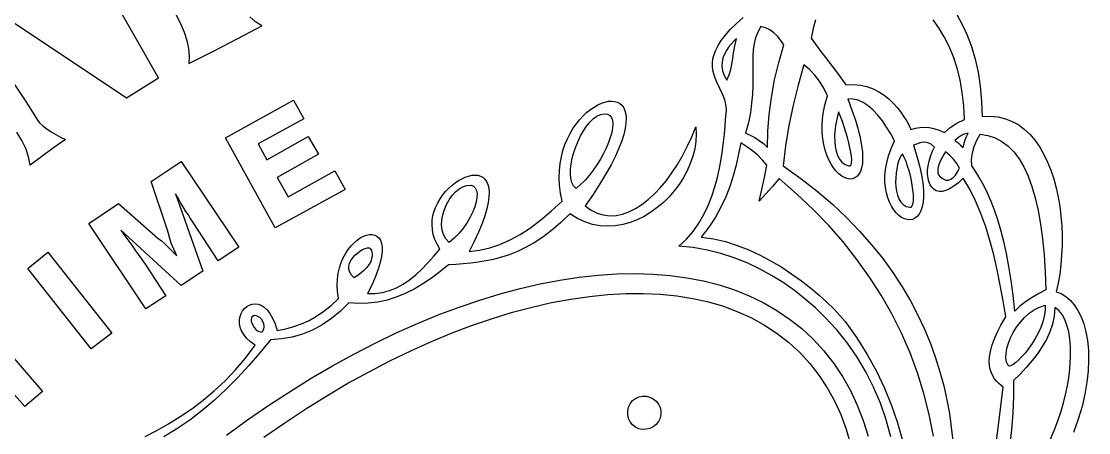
# Model space of a CAD drawing. Header units: millimetres. Extents: x 0 to 498, y 0 to 300.
# Drawn here: x 69.2 to 136, y 230.8 to 256.5 of the extents above; entities that cross this region are included whole.
import ezdxf

# ---------------------------------------------------------------- set-up
doc = ezdxf.new("R2010")
doc.units = ezdxf.units.MM
doc.layers.add('Nível Padrão', color=7, linetype='Continuous', lineweight=30)

msp = doc.modelspace()

# ---------------------------------------------------------------- linework, layer by layer
at = {"layer": 'Nível Padrão', "color": 18, "lineweight": 30, "true_color": 0x000000, "extrusion": (0, 0, -1)}
for points in [[(-68.418, 269.424), (-77.808, 252.967), (-77.808, 252.967), (-75.794, 251.713), (-75.794, 251.713), (-64.315, 259.391)], [(-119.5, 238.025), (-118.887, 238.611), (-118.244, 239.17), (-117.572, 239.698), (-116.872, 240.191), (-116.145, 240.647), (-115.391, 241.061), (-114.61, 241.43), (-113.805, 241.75), (-112.974, 242.018), (-112.119, 242.23), (-111.241, 242.383), (-110.34, 242.473), (-110.34, 242.473), (-110.816, 242.915), (-111.235, 243.396), (-111.599, 243.91), (-111.915, 244.451), (-112.185, 245.012), (-112.414, 245.588), (-112.605, 246.172), (-112.763, 246.757), (-112.891, 247.338), (-112.994, 247.909), (-113.076, 248.462), (-113.14, 248.992), (-113.191, 249.493), (-113.232, 249.958), (-113.269, 250.382), (-113.303, 250.757), (-113.303, 250.757), (-113.321, 250.985), (-113.308, 251.205), (-113.271, 251.417), (-113.213, 251.624), (-113.139, 251.827), (-113.053, 252.027), (-112.959, 252.225), (-112.861, 252.424), (-112.765, 252.624), (-112.673, 252.827), (-112.592, 253.034), (-112.524, 253.247), (-112.474, 253.466), (-112.447, 253.695), (-112.447, 253.933), (-112.478, 254.183), (-112.545, 254.446), (-112.651, 254.723), (-112.801, 255.015), (-113, 255.325), (-113.252, 255.653), (-113.561, 256.001), (-113.931, 256.37), (-114.367, 256.762)], [(-127.724, 256.946), (-128.07, 256.33), (-128.379, 255.66), (-128.649, 254.938), (-128.877, 254.164), (-129.059, 253.339), (-129.192, 252.464), (-129.275, 251.539), (-129.303, 250.565), (-129.303, 250.565), (-129.822, 250.589), (-130.31, 250.545), (-130.769, 250.436), (-131.198, 250.268), (-131.599, 250.043), (-131.97, 249.765), (-132.313, 249.439), (-132.628, 249.067), (-132.915, 248.655), (-133.174, 248.205), (-133.406, 247.723), (-133.61, 247.21), (-133.788, 246.672), (-133.94, 246.112), (-134.065, 245.535), (-134.165, 244.943), (-134.238, 244.341), (-134.287, 243.732), (-134.31, 243.122), (-134.309, 242.512), (-134.283, 241.908), (-134.233, 241.312), (-134.159, 240.73), (-134.062, 240.164), (-133.941, 239.619), (-133.941, 239.619), (-134.253, 239.507), (-134.548, 239.333), (-134.822, 239.1), (-135.075, 238.808), (-135.301, 238.462), (-135.5, 238.062), (-135.667, 237.612), (-135.801, 237.113), (-135.898, 236.569), (-135.956, 235.98), (-135.972, 235.349), (-135.942, 234.68), (-135.865, 233.973), (-135.737, 233.231), (-135.556, 232.457), (-135.319, 231.653), (-135.023, 230.821)], [(-68.806, 252.582), (-69.541, 251.448), (-70.245, 250.345), (-70.245, 250.345), (-70.388, 250.164), (-70.582, 249.981), (-70.818, 249.799), (-71.086, 249.62), (-71.378, 249.447), (-71.683, 249.282), (-71.994, 249.129), (-71.994, 249.129), (-71.245, 248.605), (-70.513, 248.082), (-69.79, 247.533), (-69.79, 247.533), (-69.675, 248.062), (-69.5, 248.574), (-69.26, 249.078), (-68.953, 249.585)], [(-76.962, 230.586), (-77.699, 230.962), (-78.434, 231.372), (-79.164, 231.82), (-79.885, 232.309), (-80.594, 232.842), (-81.289, 233.423), (-81.965, 234.054), (-82.62, 234.738), (-83.25, 235.48), (-83.853, 236.282), (-83.853, 236.282), (-83.556, 236.496), (-83.318, 236.721), (-83.134, 236.952), (-83.001, 237.186), (-82.915, 237.418), (-82.873, 237.646), (-82.871, 237.865), (-82.905, 238.072), (-82.971, 238.264), (-83.066, 238.435), (-83.186, 238.584), (-83.327, 238.705), (-83.485, 238.795), (-83.658, 238.851), (-83.841, 238.869), (-84.03, 238.845), (-84.221, 238.776), (-84.412, 238.657), (-84.598, 238.485), (-84.776, 238.257), (-84.941, 237.968), (-85.091, 237.615), (-85.221, 237.194), (-85.221, 237.194), (-85.76, 237.305), (-86.269, 237.444), (-86.756, 237.617), (-87.225, 237.83), (-87.684, 238.089), (-88.139, 238.401), (-88.595, 238.772), (-89.059, 239.207), (-89.059, 239.207), (-89, 239.629), (-88.981, 240.032), (-88.998, 240.418), (-89.048, 240.783), (-89.128, 241.127), (-89.234, 241.45), (-89.362, 241.749), (-89.511, 242.024), (-89.675, 242.273), (-89.852, 242.495), (-90.039, 242.69), (-90.231, 242.855), (-90.426, 242.99), (-90.621, 243.093), (-90.811, 243.164), (-90.994, 243.201), (-91.166, 243.203), (-91.324, 243.169), (-91.464, 243.098), (-91.583, 242.988), (-91.678, 242.838), (-91.746, 242.648), (-91.782, 242.415), (-91.784, 242.139), (-91.748, 241.819), (-91.671, 241.453), (-91.549, 241.041), (-91.379, 240.58), (-91.159, 240.071), (-90.883, 239.511), (-90.883, 239.511), (-91.36, 239.512), (-91.818, 239.576), (-92.26, 239.697), (-92.686, 239.872), (-93.099, 240.098), (-93.5, 240.37), (-93.893, 240.684), (-94.277, 241.036), (-94.656, 241.423), (-95.032, 241.841), (-95.405, 242.285), (-95.405, 242.285), (-95.221, 242.589), (-95.083, 242.893), (-94.986, 243.197), (-94.929, 243.499), (-94.909, 243.797), (-94.924, 244.091), (-94.969, 244.377), (-95.044, 244.656), (-95.144, 244.925), (-95.268, 245.184), (-95.412, 245.43), (-95.575, 245.663), (-95.752, 245.88), (-95.943, 246.081), (-96.142, 246.263), (-96.35, 246.426), (-96.561, 246.568), (-96.774, 246.688), (-96.986, 246.783), (-97.195, 246.854), (-97.397, 246.897), (-97.59, 246.912), (-97.771, 246.898), (-97.937, 246.852), (-98.087, 246.774), (-98.216, 246.662), (-98.323, 246.514), (-98.404, 246.33), (-98.458, 246.107), (-98.48, 245.844), (-98.469, 245.54), (-98.422, 245.193), (-98.336, 244.802), (-98.209, 244.365), (-98.037, 243.881), (-97.818, 243.349), (-97.55, 242.766), (-97.229, 242.133), (-97.229, 242.133), (-97.881, 242.216), (-98.523, 242.364), (-99.159, 242.578), (-99.791, 242.86), (-100.425, 243.208), (-101.063, 243.624), (-101.71, 244.109), (-102.369, 244.662), (-103.043, 245.286), (-103.043, 245.286), (-102.944, 245.787), (-102.885, 246.273), (-102.863, 246.742), (-102.876, 247.194), (-102.921, 247.628), (-102.996, 248.044), (-103.097, 248.44), (-103.223, 248.815), (-103.372, 249.17), (-103.539, 249.503), (-103.724, 249.814), (-103.922, 250.102), (-104.133, 250.365), (-104.353, 250.604), (-104.579, 250.818), (-104.81, 251.005), (-105.042, 251.166), (-105.273, 251.298), (-105.501, 251.403), (-105.723, 251.478), (-105.936, 251.523), (-106.139, 251.537), (-106.327, 251.52), (-106.5, 251.471), (-106.653, 251.389), (-106.786, 251.273), (-106.894, 251.123), (-106.976, 250.937), (-107.029, 250.716), (-107.051, 250.458), (-107.039, 250.162), (-106.99, 249.828), (-106.902, 249.456), (-106.773, 249.043), (-106.599, 248.591), (-106.379, 248.096), (-106.109, 247.56), (-105.788, 246.982), (-105.412, 246.36), (-104.98, 245.693), (-104.487, 244.982), (-104.487, 244.982), (-104.854, 244.721), (-105.233, 244.534), (-105.621, 244.42), (-106.016, 244.376), (-106.417, 244.397), (-106.821, 244.481), (-107.227, 244.625), (-107.631, 244.827), (-108.032, 245.082), (-108.428, 245.387), (-108.817, 245.741), (-109.196, 246.139), (-109.563, 246.579), (-109.916, 247.058), (-110.254, 247.572), (-110.574, 248.118), (-110.873, 248.694), (-111.151, 249.296), (-111.404, 249.921), (-111.404, 249.921), (-111.43, 249.466), (-111.406, 249.007), (-111.335, 248.545), (-111.22, 248.086), (-111.062, 247.631), (-110.864, 247.186), (-110.63, 246.752), (-110.361, 246.334), (-110.061, 245.934), (-109.731, 245.557), (-109.375, 245.205), (-108.996, 244.881), (-108.595, 244.591), (-108.175, 244.335), (-107.74, 244.119), (-107.291, 243.945), (-106.832, 243.818), (-106.365, 243.739), (-105.892, 243.712), (-105.416, 243.742), (-104.94, 243.831), (-104.467, 243.983), (-103.998, 244.201), (-103.537, 244.488), (-103.537, 244.488), (-102.953, 243.933), (-102.385, 243.451), (-101.831, 243.036), (-101.292, 242.683), (-100.765, 242.385), (-100.249, 242.139), (-99.744, 241.937), (-99.248, 241.776), (-98.76, 241.648), (-98.279, 241.55), (-97.804, 241.474), (-97.333, 241.417), (-96.866, 241.372), (-96.401, 241.334), (-95.937, 241.297), (-95.937, 241.297), (-95.406, 240.867), (-94.871, 240.47), (-94.331, 240.11), (-93.784, 239.79), (-93.229, 239.513), (-92.667, 239.283), (-92.096, 239.102), (-91.515, 238.974), (-90.924, 238.903), (-90.32, 238.891), (-89.705, 238.941), (-89.705, 238.941), (-89.178, 238.407), (-88.624, 237.943), (-88.044, 237.55), (-87.439, 237.227), (-86.812, 236.973), (-86.162, 236.788), (-85.492, 236.672), (-84.803, 236.624), (-84.803, 236.624), (-84.132, 235.802), (-83.448, 235.01), (-82.749, 234.251), (-82.033, 233.528), (-81.298, 232.844), (-80.542, 232.202), (-79.763, 231.605), (-78.959, 231.056), (-78.129, 230.559)], [(-85.106, 243.616), (-81.989, 249.242), (-81.989, 249.242), (-86.245, 251.597), (-86.245, 251.597), (-86.891, 250.419), (-86.891, 250.419), (-84.041, 248.861), (-84.041, 248.861), (-84.573, 247.873), (-84.573, 247.873), (-87.157, 249.317), (-87.157, 249.317), (-87.803, 248.214), (-87.803, 248.214), (-85.219, 246.771), (-85.219, 246.771), (-85.904, 245.555), (-85.904, 245.555), (-88.83, 247.188), (-88.83, 247.188), (-89.476, 246.01), (-89.476, 246.01), (-85.106, 243.616)], [(-103.917, 246.084), (-103.766, 246.238), (-103.658, 246.442), (-103.591, 246.689), (-103.562, 246.972), (-103.568, 247.284), (-103.607, 247.619), (-103.676, 247.968), (-103.773, 248.324), (-103.895, 248.682), (-104.039, 249.032), (-104.202, 249.369), (-104.383, 249.686), (-104.577, 249.974), (-104.783, 250.227), (-104.998, 250.439), (-105.219, 250.601), (-105.443, 250.706), (-105.669, 250.749), (-105.893, 250.72), (-105.893, 250.72), (-106.038, 250.645), (-106.138, 250.516), (-106.197, 250.339), (-106.216, 250.12), (-106.198, 249.866), (-106.145, 249.581), (-106.059, 249.271), (-105.943, 248.942), (-105.799, 248.6), (-105.629, 248.251), (-105.436, 247.9), (-105.222, 247.554), (-104.989, 247.217), (-104.74, 246.896), (-104.477, 246.596), (-104.202, 246.324), (-103.917, 246.084)], [(-129.189, 249.463), (-129.672, 249.384), (-130.123, 249.235), (-130.543, 249.014), (-130.932, 248.723), (-131.29, 248.36), (-131.617, 247.927), (-131.915, 247.424), (-132.183, 246.85), (-132.421, 246.205), (-132.63, 245.49), (-132.811, 244.705), (-132.963, 243.851), (-133.087, 242.926), (-133.184, 241.931), (-133.253, 240.867), (-133.295, 239.733), (-133.295, 239.733), (-132.86, 239.514), (-132.433, 239.27), (-132.028, 239.003), (-131.665, 238.713), (-131.357, 238.403), (-131.357, 238.403), (-131.244, 239.403), (-131.118, 240.336), (-130.978, 241.206), (-130.825, 242.016), (-130.66, 242.768), (-130.482, 243.466), (-130.292, 244.114), (-130.091, 244.713), (-129.878, 245.268), (-129.655, 245.782), (-129.421, 246.258), (-129.176, 246.698), (-128.922, 247.107), (-128.658, 247.487), (-128.658, 247.487), (-128.647, 247.896), (-128.702, 248.303), (-128.816, 248.701), (-128.981, 249.089), (-129.189, 249.463)], [(-77.012, 238.563), (-73.439, 243.884), (-73.439, 243.884), (-75.301, 245.138), (-75.301, 245.138), (-77.771, 242.972), (-77.771, 242.972), (-77.988, 242.808), (-78.188, 242.628), (-78.379, 242.439), (-78.379, 242.439), (-78.949, 241.869), (-78.949, 241.869), (-78.607, 242.667), (-78.607, 242.667), (-78.513, 242.953), (-78.435, 243.256), (-78.341, 243.541), (-78.341, 243.541), (-77.353, 246.506), (-77.353, 246.506), (-79.215, 247.76), (-79.215, 247.76), (-82.826, 242.401), (-82.826, 242.401), (-81.534, 241.565), (-81.534, 241.565), (-79.975, 243.959), (-79.975, 243.959), (-79.888, 244.072), (-79.79, 244.23), (-79.671, 244.424), (-79.519, 244.643), (-79.519, 244.643), (-79.359, 244.885), (-79.21, 245.152), (-79.054, 245.44), (-78.873, 245.746), (-78.873, 245.746), (-80.584, 240.919), (-80.584, 240.919), (-79.216, 240.007), (-79.216, 240.007), (-75.453, 243.466), (-75.453, 243.466), (-75.708, 243.109), (-75.952, 242.777), (-76.174, 242.466), (-76.365, 242.174), (-76.365, 242.174), (-76.556, 241.925), (-76.726, 241.699), (-76.868, 241.5), (-76.973, 241.337), (-76.973, 241.337), (-78.266, 239.361), (-78.266, 239.361), (-77.012, 238.563)], [(-95.975, 242.703), (-95.772, 242.928), (-95.629, 243.19), (-95.544, 243.479), (-95.512, 243.789), (-95.527, 244.11), (-95.586, 244.436), (-95.684, 244.759), (-95.817, 245.07), (-95.98, 245.362), (-96.169, 245.628), (-96.379, 245.858), (-96.606, 246.046), (-96.845, 246.183), (-97.092, 246.262), (-97.343, 246.275), (-97.343, 246.275), (-97.5, 246.227), (-97.616, 246.119), (-97.69, 245.959), (-97.723, 245.753), (-97.716, 245.508), (-97.67, 245.232), (-97.585, 244.931), (-97.463, 244.611), (-97.303, 244.281), (-97.107, 243.946), (-96.875, 243.614), (-96.609, 243.291), (-96.309, 242.985), (-95.975, 242.703)], [(-90.047, 240.499), (-89.87, 240.668), (-89.76, 240.846), (-89.709, 241.029), (-89.71, 241.214), (-89.755, 241.398), (-89.838, 241.575), (-89.952, 241.744), (-90.088, 241.9), (-90.241, 242.039), (-90.403, 242.159), (-90.566, 242.254), (-90.725, 242.322), (-90.87, 242.359), (-90.997, 242.362), (-90.997, 242.362), (-91.014, 242.357), (-91.044, 242.326), (-91.08, 242.272), (-91.117, 242.195), (-91.148, 242.097), (-91.165, 241.98), (-91.163, 241.844), (-91.134, 241.691), (-91.073, 241.523), (-90.973, 241.34), (-90.827, 241.146), (-90.628, 240.94), (-90.37, 240.724), (-90.047, 240.499)], [(-73.592, 236.055), (-69.639, 241.073), (-69.639, 241.073), (-70.893, 242.098), (-70.893, 242.098), (-74.884, 237.043), (-74.884, 237.043), (-73.592, 236.055)], [(-82.058, 230.654), (-83.377, 231.615), (-84.702, 232.53), (-86.031, 233.401), (-87.362, 234.225), (-88.694, 235.002), (-90.025, 235.733), (-91.352, 236.416), (-92.676, 237.051), (-93.993, 237.638), (-95.303, 238.176), (-96.603, 238.664), (-97.892, 239.103), (-99.168, 239.491), (-100.429, 239.828), (-101.675, 240.114), (-102.902, 240.349), (-104.11, 240.531), (-105.297, 240.66), (-106.46, 240.736), (-107.6, 240.758), (-108.712, 240.726), (-109.797, 240.639), (-110.853, 240.497), (-111.877, 240.299), (-112.868, 240.046), (-113.824, 239.735), (-114.744, 239.368), (-115.626, 238.943), (-116.468, 238.46), (-117.269, 237.918), (-118.027, 237.317), (-118.74, 236.657), (-118.74, 236.657), (-119.418, 235.924), (-120.032, 235.143), (-120.585, 234.318), (-121.076, 233.448), (-121.506, 232.537), (-121.875, 231.585), (-122.185, 230.596)], [(-69.45, 232.446), (-65.953, 236.398), (-65.953, 236.398), (-64.585, 235.183), (-64.585, 235.183), (-63.787, 236.057), (-63.787, 236.057), (-67.739, 239.477), (-67.739, 239.477), (-68.461, 238.602), (-68.461, 238.602), (-67.093, 237.386), (-67.093, 237.386), (-70.552, 233.396), (-70.552, 233.396), (-69.45, 232.446)], [(-84.393, 230.529), (-85.706, 231.441), (-87.022, 232.308), (-88.339, 233.128), (-89.655, 233.902), (-90.969, 234.628), (-92.278, 235.306), (-93.581, 235.936), (-94.877, 236.517), (-96.163, 237.048), (-97.438, 237.529), (-98.699, 237.96), (-99.946, 238.339), (-101.177, 238.667), (-102.389, 238.943), (-103.582, 239.166), (-104.753, 239.336), (-105.901, 239.452), (-107.023, 239.514), (-108.119, 239.52), (-109.186, 239.472), (-110.223, 239.367), (-111.227, 239.206), (-112.198, 238.988), (-113.134, 238.713), (-114.032, 238.379), (-114.891, 237.987), (-115.71, 237.535), (-116.486, 237.024), (-117.218, 236.453), (-117.904, 235.821), (-117.904, 235.821), (-118.536, 235.135), (-119.108, 234.403), (-119.619, 233.626), (-120.071, 232.807), (-120.464, 231.947), (-120.799, 231.048), (-121.075, 230.111)], [(-130.94, 235.021), (-130.844, 235.232), (-130.801, 235.485), (-130.806, 235.771), (-130.857, 236.083), (-130.952, 236.411), (-131.086, 236.749), (-131.258, 237.087), (-131.464, 237.418), (-131.701, 237.733), (-131.967, 238.024), (-132.258, 238.283), (-132.573, 238.501), (-132.907, 238.67), (-133.257, 238.783), (-133.257, 238.783), (-133.253, 238.442), (-133.2, 238.093), (-133.106, 237.74), (-132.976, 237.388), (-132.816, 237.042), (-132.634, 236.707), (-132.436, 236.388), (-132.227, 236.09), (-132.014, 235.816), (-131.803, 235.573), (-131.601, 235.365), (-131.414, 235.197), (-131.248, 235.074), (-131.109, 235), (-131.005, 234.981), (-130.94, 235.021)], [(-84.271, 237.08), (-84.122, 237.109), (-83.984, 237.188), (-83.861, 237.304), (-83.758, 237.445), (-83.679, 237.6), (-83.629, 237.756), (-83.613, 237.9), (-83.635, 238.021), (-83.7, 238.106), (-83.7, 238.106), (-83.783, 238.15), (-83.887, 238.149), (-84.003, 238.107), (-84.12, 238.029), (-84.228, 237.921), (-84.316, 237.786), (-84.375, 237.63), (-84.394, 237.457), (-84.362, 237.272), (-84.271, 237.08)], [(-123.606, 230.556), (-123.306, 231.625), (-122.947, 232.659), (-122.527, 233.656), (-122.045, 234.615), (-121.503, 235.532), (-120.898, 236.408), (-120.231, 237.239), (-119.5, 238.025)], [(-107.453, 232.82), (-107.633, 232.96), (-107.84, 233.052), (-108.065, 233.096), (-108.296, 233.092), (-108.525, 233.039), (-108.742, 232.936), (-108.936, 232.782), (-108.936, 232.782), (-109.075, 232.602), (-109.168, 232.396), (-109.215, 232.174), (-109.215, 231.946), (-109.169, 231.724), (-109.076, 231.518), (-108.936, 231.338), (-108.936, 231.338), (-108.742, 231.184), (-108.526, 231.081), (-108.297, 231.028), (-108.065, 231.024), (-107.841, 231.068), (-107.634, 231.161), (-107.454, 231.3), (-107.454, 231.3), (-107.3, 231.494), (-107.198, 231.711), (-107.146, 231.942), (-107.146, 232.178), (-107.198, 232.409), (-107.3, 232.626), (-107.453, 232.82)]]:
    msp.add_lwpolyline(points, dxfattribs=at)
at = {"layer": 'Nível Padrão', "color": 18, "lineweight": 30, "true_color": 0x000000}
for points in [[(76.772, 261.149), (79.175, 256.387), (79.175, 256.387), (79.413, 255.848), (79.582, 255.329), (79.684, 254.827), (79.725, 254.343), (79.708, 253.878)], [(79.708, 253.878), (81.236, 254.649), (82.765, 255.437), (84.268, 256.234), (84.268, 256.234), (83.876, 256.488), (83.522, 256.792)], [(118.896, 256.621), (118.736, 256.074), (118.623, 255.469)], [(118.623, 255.469), (119.17, 254.718), (119.721, 253.991), (120.264, 253.272), (120.79, 252.542), (120.79, 252.542), (121.257, 252.567), (121.695, 252.53), (122.107, 252.439), (122.49, 252.301), (122.847, 252.122), (123.176, 251.909), (123.479, 251.668), (123.755, 251.406), (124.004, 251.13), (124.227, 250.846), (124.423, 250.561), (124.594, 250.282), (124.738, 250.015), (124.857, 249.767), (124.857, 249.767), (125.134, 249.839), (125.414, 249.886), (125.699, 249.904), (125.993, 249.887), (126.297, 249.831), (126.614, 249.729), (126.947, 249.577), (126.947, 249.577), (127.314, 249.894), (127.732, 250.16), (128.201, 250.375), (128.201, 250.375), (128.162, 251.246), (128.07, 252.075), (127.928, 252.859), (127.741, 253.599), (127.512, 254.294), (127.245, 254.943), (126.942, 255.547), (126.608, 256.104), (126.246, 256.613)], [(116.913, 255.051), (116.73, 255.328), (116.522, 255.583), (116.291, 255.806), (116.038, 255.989), (115.763, 256.12), (115.469, 256.191), (115.469, 256.191), (115.279, 255.851), (115.143, 255.498), (115.053, 255.129), (114.998, 254.743), (114.972, 254.339), (114.964, 253.913), (114.966, 253.465), (114.969, 252.992), (114.965, 252.493), (114.944, 251.966), (114.898, 251.409), (114.818, 250.821), (114.695, 250.198), (114.52, 249.541), (114.52, 249.541), (114.801, 249.402), (115.089, 249.252), (115.374, 249.081), (115.644, 248.877), (115.888, 248.628), (115.888, 248.628), (115.903, 249.651), (115.985, 250.699), (116.13, 251.769), (116.335, 252.854), (116.597, 253.95), (116.913, 255.051)], [(113.949, 255.432), (113.781, 255.276), (113.615, 255.102), (113.458, 254.908), (113.315, 254.698), (113.196, 254.472), (113.105, 254.231), (113.051, 253.977), (113.041, 253.71), (113.081, 253.432), (113.179, 253.144), (113.341, 252.847), (113.341, 252.847), (113.49, 253.182), (113.591, 253.509), (113.66, 253.841), (113.714, 254.187), (113.769, 254.56), (113.841, 254.971), (113.949, 255.432)], [(130.012, 228.901), (130.324, 231.285), (130.636, 233.653), (130.636, 233.653), (130.493, 233.771), (130.352, 233.898), (130.218, 234.038), (130.093, 234.192), (129.982, 234.363), (129.889, 234.553), (129.817, 234.766), (129.771, 235.002), (129.754, 235.265), (129.771, 235.558), (129.825, 235.882), (129.919, 236.24), (130.059, 236.634), (130.248, 237.068), (130.489, 237.542), (130.787, 238.061), (130.787, 238.061), (130.622, 239.057), (130.445, 240.035), (130.251, 240.991), (130.036, 241.921), (129.798, 242.821), (129.533, 243.687), (129.237, 244.515), (128.906, 245.3), (128.537, 246.038), (128.126, 246.726), (128.126, 246.726), (127.823, 246.437), (127.54, 246.212), (127.278, 246.05), (127.036, 245.945), (126.816, 245.894), (126.618, 245.893), (126.442, 245.938), (126.29, 246.026), (126.162, 246.152), (126.058, 246.312), (125.98, 246.503), (125.928, 246.721), (125.902, 246.961), (125.903, 247.221), (125.932, 247.495), (125.99, 247.781), (126.076, 248.073), (126.193, 248.37), (126.339, 248.665), (126.339, 248.665), (126.147, 248.813), (125.974, 248.907), (125.817, 248.956), (125.672, 248.969), (125.536, 248.954), (125.405, 248.918), (125.275, 248.872), (125.145, 248.823), (125.009, 248.779), (125.009, 248.779), (125.226, 248.103), (125.394, 247.486), (125.517, 246.926), (125.598, 246.421), (125.64, 245.971), (125.646, 245.573), (125.619, 245.227), (125.563, 244.93), (125.481, 244.682), (125.376, 244.481), (125.252, 244.325), (125.111, 244.214), (124.957, 244.145), (124.794, 244.118), (124.623, 244.13), (124.449, 244.181), (124.275, 244.269), (124.104, 244.392), (123.939, 244.549), (123.783, 244.739), (123.641, 244.961), (123.514, 245.212), (123.406, 245.491), (123.321, 245.797), (123.261, 246.129), (123.23, 246.485), (123.231, 246.864), (123.268, 247.263), (123.343, 247.683), (123.459, 248.121), (123.621, 248.575), (123.831, 249.045), (123.831, 249.045), (123.594, 249.491), (123.34, 249.913), (123.072, 250.304), (122.79, 250.658), (122.496, 250.97), (122.192, 251.232), (121.879, 251.439), (121.559, 251.585), (121.233, 251.663), (120.904, 251.668), (120.904, 251.668), (121.172, 250.975), (121.39, 250.339), (121.561, 249.758), (121.689, 249.232), (121.775, 248.759), (121.824, 248.337), (121.837, 247.966), (121.819, 247.645), (121.772, 247.371), (121.698, 247.144), (121.602, 246.963), (121.485, 246.825), (121.351, 246.731), (121.203, 246.677), (121.044, 246.665), (120.877, 246.691), (120.704, 246.755), (120.529, 246.855), (120.355, 246.99), (120.184, 247.16), (120.02, 247.362), (119.866, 247.595), (119.724, 247.858), (119.598, 248.15), (119.49, 248.469), (119.404, 248.815), (119.342, 249.185), (119.307, 249.579), (119.303, 249.996), (119.333, 250.433), (119.398, 250.89), (119.503, 251.366), (119.65, 251.858), (119.65, 251.858), (119.408, 252.337), (119.139, 252.771), (118.843, 253.158), (118.519, 253.5), (118.168, 253.797), (118.168, 253.797), (117.804, 252.539), (117.489, 251.275), (117.227, 250.01), (117.022, 248.746), (116.877, 247.488), (116.877, 247.488), (117.97, 246.706), (118.992, 245.906), (119.943, 245.09), (120.827, 244.258), (121.645, 243.414), (122.399, 242.558), (123.092, 241.692), (123.725, 240.818), (124.301, 239.938), (124.822, 239.053), (125.29, 238.165), (125.707, 237.276), (126.076, 236.387), (126.397, 235.5), (126.675, 234.617), (126.91, 233.74), (127.104, 232.869), (127.261, 232.008), (127.382, 231.157), (127.468, 230.318)], [(120.334, 250.87), (120.259, 250.6), (120.194, 250.304), (120.141, 249.99), (120.105, 249.664), (120.087, 249.335), (120.091, 249.01), (120.119, 248.697), (120.176, 248.403), (120.263, 248.136), (120.384, 247.903), (120.542, 247.712), (120.74, 247.571), (120.981, 247.488), (120.981, 247.488), (121.064, 247.49), (121.119, 247.557), (121.147, 247.683), (121.152, 247.859), (121.135, 248.079), (121.097, 248.336), (121.042, 248.623), (120.972, 248.932), (120.887, 249.258), (120.792, 249.591), (120.686, 249.926), (120.574, 250.256), (120.455, 250.573), (120.334, 250.87)], [(127.593, 249.083), (127.782, 248.948), (127.962, 248.787), (128.125, 248.627), (128.125, 248.627), (128.162, 248.833), (128.22, 249.054), (128.307, 249.289), (128.429, 249.539), (128.429, 249.539), (128.128, 249.438), (127.844, 249.286), (127.593, 249.083)], [(126.272, 230.601), (126.006, 231.948), (125.672, 233.267), (125.27, 234.555), (124.802, 235.813), (124.267, 237.041), (123.668, 238.239), (123.003, 239.405), (122.275, 240.541), (121.484, 241.645), (120.631, 242.718), (119.716, 243.759), (118.741, 244.768), (117.705, 245.745), (116.61, 246.69), (116.61, 246.69), (116.201, 246.207), (115.791, 245.742), (115.357, 245.284), (115.357, 245.284), (115.535, 246.018), (115.697, 246.768), (115.85, 247.526), (115.85, 247.526), (115.582, 247.852), (115.28, 248.147), (114.95, 248.421), (114.594, 248.681), (114.216, 248.933), (114.216, 248.933), (114.081, 248.23), (113.926, 247.541), (113.745, 246.865), (113.53, 246.201), (113.277, 245.549), (112.978, 244.907), (112.627, 244.276), (112.219, 243.655), (111.747, 243.043), (111.747, 243.043), (112.504, 242.932), (113.256, 242.756), (113.997, 242.522), (114.724, 242.237), (115.433, 241.909), (116.121, 241.544), (116.784, 241.149), (117.419, 240.731), (118.021, 240.297), (118.588, 239.855), (119.115, 239.411), (119.598, 238.972), (120.035, 238.546), (120.422, 238.139), (120.754, 237.759), (120.754, 237.759), (121.474, 236.741), (122.121, 235.707), (122.696, 234.658), (123.202, 233.595), (123.642, 232.519), (124.016, 231.431), (124.327, 230.333)], [(127.898, 247.335), (127.729, 247.634), (127.518, 247.905), (127.278, 248.147), (127.023, 248.361), (127.023, 248.361), (126.919, 248.197), (126.814, 248.015), (126.715, 247.822), (126.631, 247.624), (126.568, 247.428), (126.534, 247.241), (126.536, 247.07), (126.583, 246.921), (126.681, 246.803), (126.681, 246.803), (126.872, 246.668), (127.048, 246.603), (127.21, 246.6), (127.361, 246.655), (127.503, 246.762), (127.638, 246.915), (127.769, 247.108), (127.898, 247.335)], [(124.325, 248.247), (124.241, 248.136), (124.161, 247.979), (124.087, 247.782), (124.022, 247.554), (123.969, 247.3), (123.928, 247.029), (123.904, 246.747), (123.898, 246.461), (123.912, 246.179), (123.949, 245.908), (124.011, 245.654), (124.101, 245.426), (124.221, 245.229), (124.372, 245.072), (124.558, 244.96), (124.782, 244.903), (124.782, 244.903), (124.869, 244.912), (124.936, 244.982), (124.982, 245.105), (125.009, 245.274), (125.018, 245.483), (125.009, 245.724), (124.985, 245.992), (124.945, 246.279), (124.891, 246.577), (124.823, 246.882), (124.744, 247.185), (124.653, 247.48), (124.553, 247.76), (124.443, 248.018), (124.325, 248.247)], [(133.866, 238.631), (133.821, 238.106), (133.714, 237.602), (133.549, 237.117), (133.334, 236.648), (133.072, 236.194), (132.771, 235.752), (132.436, 235.321), (132.072, 234.899), (131.686, 234.483), (131.282, 234.071), (131.282, 234.071), (131.276, 233.084), (131.228, 232.056), (131.143, 230.999), (131.025, 229.929)], [(133.563, 230.381), (133.822, 230.964), (134.053, 231.56), (134.255, 232.164), (134.427, 232.77), (134.571, 233.374), (134.685, 233.971), (134.769, 234.555), (134.822, 235.123), (134.844, 235.668), (134.835, 236.186), (134.795, 236.672), (134.722, 237.12), (134.617, 237.527), (134.479, 237.886), (134.308, 238.193), (134.104, 238.443), (133.866, 238.631)]]:
    msp.add_lwpolyline(points, dxfattribs=at)

doc.saveas('drawing.dxf')
